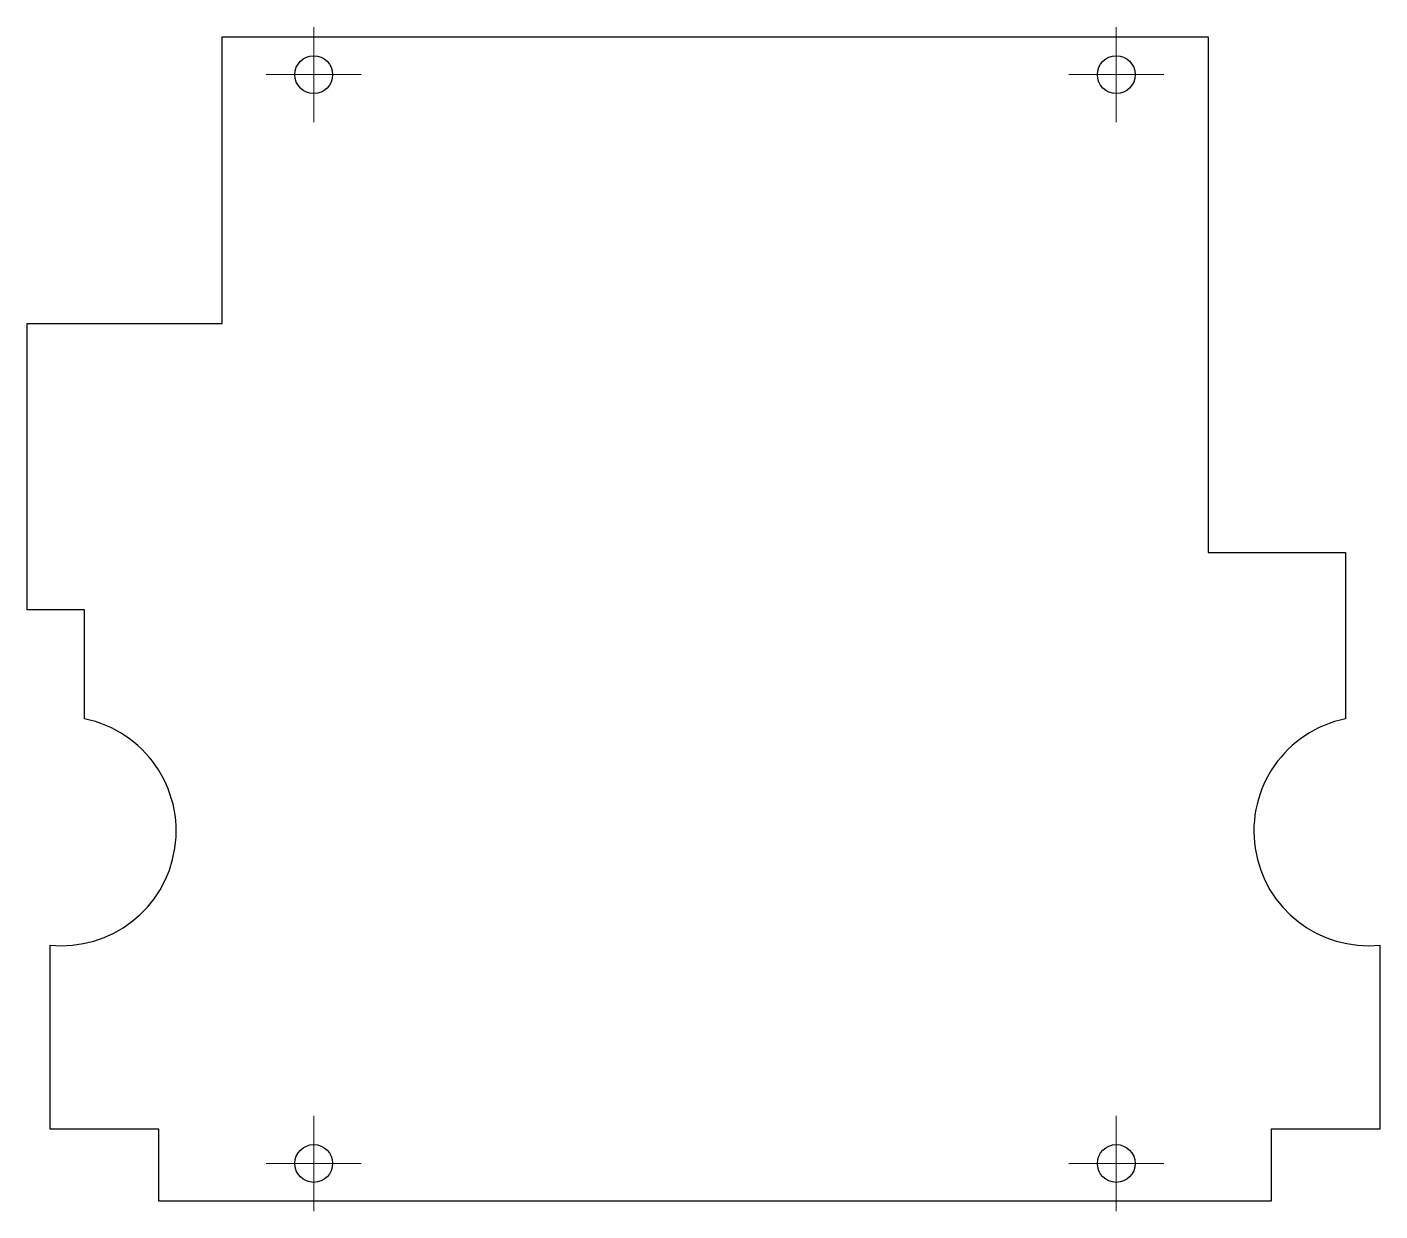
# Model space of a CAD drawing. Header units: millimetres. Extents: x 87 to 205, y 77 to 180.
import ezdxf

# ---------------------------------------------------------------- set-up
doc = ezdxf.new("R2010")
doc.units = ezdxf.units.MM

# ---------------------------------------------------------------- blocks, each defined once
blk = doc.blocks.new('SW_CENTERMARKSYMBOL_0')
at = {"color": 0, "linetype": 'Continuous', "lineweight": 18}
for p, q in [((0, 2.5), (0, 4.15)), ((0, 0), (0, 2.5)), ((-2.5, 0), (-4.15, 0)), ((0, 0), (-2.5, 0)), ((0, 0), (0, -2.5)), ((0, 0), (2.5, 0)), ((2.5, 0), (4.15, 0)), ((0, -2.5), (0, -4.15))]:
    blk.add_line(p, q, dxfattribs=at)
blk = doc.blocks.new('SW_CENTERMARKSYMBOL_1')
at = {"color": 0, "linetype": 'Continuous', "lineweight": 18}
for p, q in [((0, 2.5), (0, 4.15)), ((0, 0), (0, 2.5)), ((-2.5, 0), (-4.15, 0)), ((0, 0), (-2.5, 0)), ((0, 0), (0, -2.5)), ((0, 0), (2.5, 0)), ((2.5, 0), (4.15, 0)), ((0, -2.5), (0, -4.15))]:
    blk.add_line(p, q, dxfattribs=at)
blk = doc.blocks.new('SW_CENTERMARKSYMBOL_2')
at = {"color": 0, "linetype": 'Continuous', "lineweight": 18}
for p, q in [((0, 2.5), (0, 4.15)), ((0, 0), (0, 2.5)), ((-2.5, 0), (-4.15, 0)), ((0, 0), (-2.5, 0)), ((0, 0), (0, -2.5)), ((0, 0), (2.5, 0)), ((2.5, 0), (4.15, 0)), ((0, -2.5), (0, -4.15))]:
    blk.add_line(p, q, dxfattribs=at)
blk = doc.blocks.new('SW_CENTERMARKSYMBOL_3')
at = {"color": 0, "linetype": 'Continuous', "lineweight": 18}
for p, q in [((0, 2.5), (0, 4.15)), ((0, 0), (0, 2.5)), ((-2.5, 0), (-4.15, 0)), ((0, 0), (-2.5, 0)), ((0, 0), (0, -2.5)), ((0, 0), (2.5, 0)), ((2.5, 0), (4.15, 0)), ((0, -2.5), (0, -4.15))]:
    blk.add_line(p, q, dxfattribs=at)

msp = doc.modelspace()

# ---------------------------------------------------------------- linework, layer by layer
at = {"color": 7, "linetype": 'Continuous', "lineweight": 25}
for p, q in [((103.83, 154.61), (103.83, 179.61)), ((103.83, 179.61), (189.83, 179.61)), ((189.83, 179.61), (189.83, 134.61)), ((86.83, 129.61), (86.83, 154.61)), ((86.83, 154.61), (103.83, 154.61)), ((189.83, 134.61), (201.83, 134.61)), ((201.83, 134.61), (201.83, 120.11)), ((91.83, 129.61), (86.83, 129.61)), ((91.83, 120.11), (91.83, 129.61)), ((88.83, 84.31), (88.83, 100.36)), ((204.83, 100.36), (204.83, 84.31)), ((98.33, 84.31), (88.83, 84.31)), ((98.33, 78.01), (98.33, 84.31)), ((204.83, 84.31), (195.33, 84.31)), ((195.33, 84.31), (195.33, 78.01)), ((195.33, 78.01), (98.33, 78.01))]:
    msp.add_line(p, q, dxfattribs=at)
for centre in [(111.83, 176.31), (181.83, 176.31), (111.83, 81.31), (181.83, 81.31)]:
    msp.add_circle(centre, 1.65, dxfattribs=at)
for centre, start, end in [((89.83, 110.31), 264.2608, 78.463), ((203.83, 110.31), 101.537, 275.7392)]:
    msp.add_arc(centre, 10, start, end, dxfattribs=at)

# ---------------------------------------------------------------- block references
at = {"color": 7, "linetype": 'Continuous', "lineweight": 0}
for name, p in [('SW_CENTERMARKSYMBOL_0', (111.83, 176.31)), ('SW_CENTERMARKSYMBOL_3', (181.83, 176.31)), ('SW_CENTERMARKSYMBOL_1', (111.83, 81.31)), ('SW_CENTERMARKSYMBOL_2', (181.83, 81.31))]:
    msp.add_blockref(name, p, dxfattribs=at)

doc.saveas('drawing.dxf')
